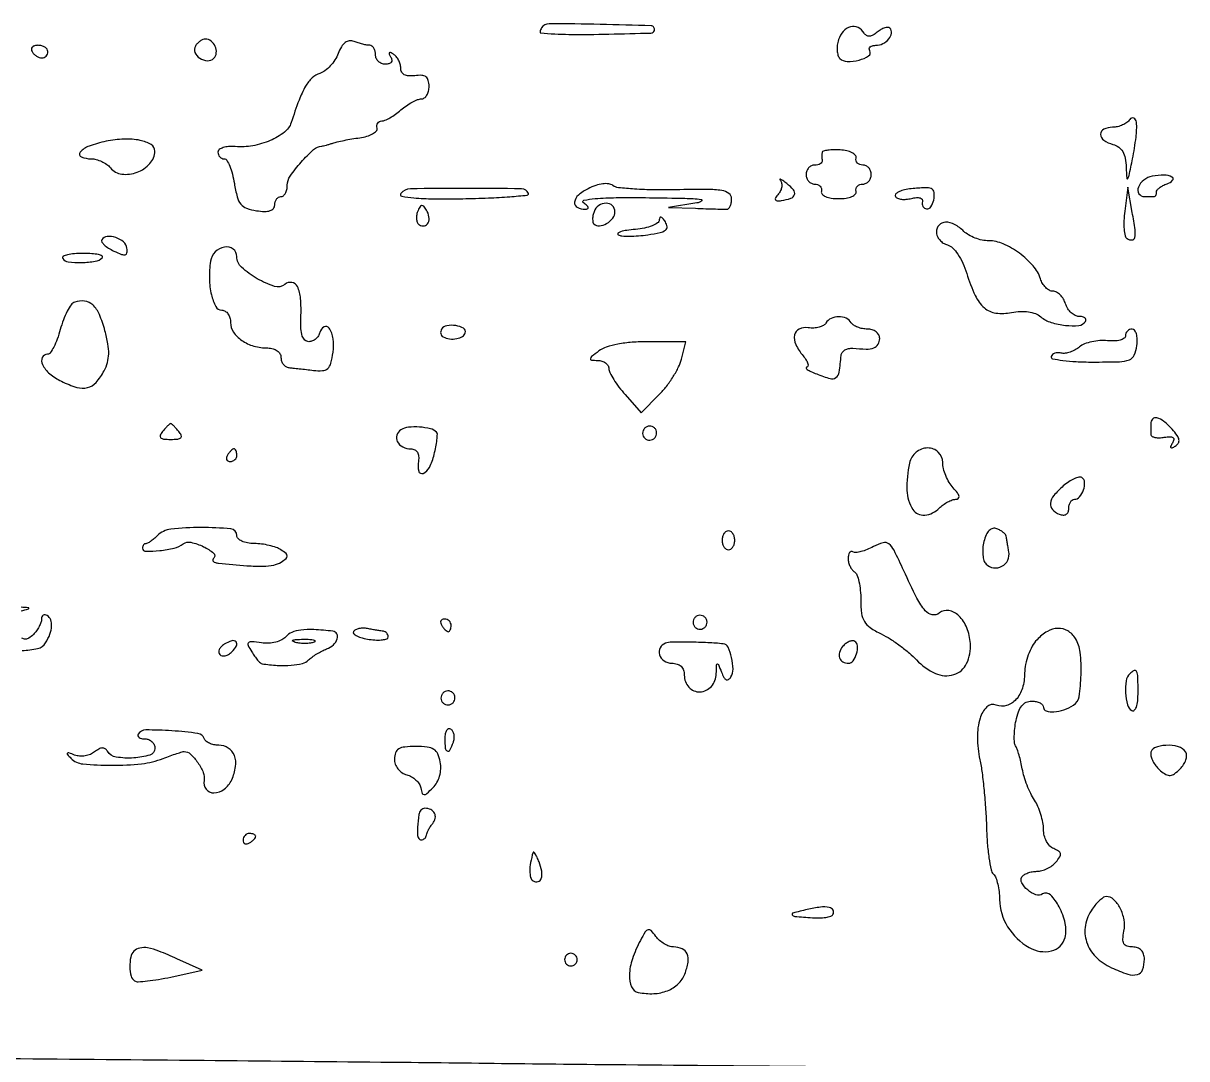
# Model space of a CAD drawing. Extents: x 0 to 5034, y 0 to 2560.
# Drawn here: x 2750.1 to 2934.7, y 1870.3 to 2034.5 of the extents above; entities that cross this region are included whole.
import ezdxf

# ---------------------------------------------------------------- set-up
doc = ezdxf.new("R2010")
doc.units = 0

msp = doc.modelspace()

# ---------------------------------------------------------------- linework, layer by layer
for points in [[(3315.229798, 2294.725646, 0.000021), (3228.5, 2295.347967, -0.000415)], [(2749.75, 1941.310674, 0.001923), (2750.926177, 1941.622879, 0.339035), (2751, 1941.719237, 0.392517), (2750.923939, 1941.801199, 0.002113), (2749.75, 1941.883999, -0.048592)], [(2749.928161, 1935.040646, 0.056642), (2752.388844, 1935.335732, 0.19748), (2753.662863, 1936.25, 0.048175), (2754.338064, 1937.60557, 0.077225), (2754.609067, 1938.866497, 0.102821), (2754.457841, 1939.885271, 0.167783), (2753.910933, 1940.555046, 0.101802), (2753.563705, 1940.682057, 0.178067), (2753.267587, 1940.620588, 0.167012), (2753.069114, 1940.37651, 0.088163), (2753, 1939.987588, -0.085241), (2752.909988, 1939.463443, -0.036961), (2752.624455, 1938.813666, -0.035195), (2752.210783, 1938.151323, -0.039209), (2751.721549, 1937.578692, -0.042722), (2751.008899, 1936.978427, -0.157868), (2750.454226, 1936.805956, -0.159462), (2749.907173, 1936.992083, -0.043835)], [(3008.131203, 1867.850738, 0.001608), (2944, 1868.496437, -0.000206), (2910.429813, 1868.740272, -0.000193), (2876.13125, 1869.016786, -0.000192), (2845.700608, 1869.285571, -0.000665), (2826, 1869.493352, 0.000469), (2806.850481, 1869.702813, 0.000156), (2778.80625, 1869.974477, 0.000156), (2747.741249, 1870.25603, 0.000177), (2718, 1870.50579, -0.00022), (2688.405137, 1870.756828, -0.000198), (2657.78125, 1871.042184, -0.000198), (2630.339506, 1871.319656, -0.000631), (2612, 1871.535525, 0.000485), (2593.914008, 1871.753706, 0.000163), (2567.540625, 1872.037671, 0.000162), (2538.371653, 1872.332731, 0.000186), (2510.5, 1872.595233, -0.00021), (2483.435139, 1872.851407, -0.000217), (2456.690625, 1873.127387, -0.000209), (2433.539205, 1873.386038, -0.000941)]]:
    msp.add_lwpolyline(points, format="xyb")
for points in [[(2832.345006, 2033.75, 0.030159), (2832.189372, 2033.460178, 0.059389), (2832.108758, 2033.211827, 0.10337), (2832.110587, 2033.04214, 0.32607), (2832.190983, 2032.971113, 0.020967), (2836.697218, 2032.739819, 0.007898), (2843.012978, 2032.780498, 0.001928), (2849.692278, 2032.954817, 0.318276), (2850.246259, 2033.372665, 0.496235), (2849.744456, 2034.086115, 0.003872), (2841.65002, 2034.319461, 0.004203), (2833.555753, 2034.422025, 0.261197)], [(2879.468051, 2031.899337, 0.045443), (2879.277171, 2031.031526, 0.048272), (2879.251735, 2030.161185, 0.053508), (2879.383098, 2029.414594, 0.126751), (2879.66791, 2028.93209, 0.196331), (2880.836011, 2028.441434, 0.063376), (2882.737051, 2028.664193, 0.080748), (2884.24496, 2029.309516, 0.410719), (2884.429736, 2030.11369, -0.155827), (2884.345936, 2030.449705, -0.191407), (2884.483498, 2030.739646, -0.128226), (2884.847015, 2030.935648, -0.059932), (2885.381966, 2031, 0.115509), (2886.518676, 2031.26615, 0.105231), (2887.464096, 2032.01468, 0.135489), (2887.877542, 2032.935347, 0.238933), (2887.624301, 2033.709032, 0.20046), (2887.29894, 2033.842668, 0.072843), (2886.795951, 2033.765937, 0.057717), (2886.20488, 2033.507549, 0.041348), (2885.613194, 2033.093942, -0.042758), (2884.932773, 2032.621153, -0.113862), (2884.370421, 2032.450245, -0.160084), (2883.908743, 2032.567725, -0.113122), (2883.530011, 2032.951442, 0.146603), (2882.564505, 2033.808715, 0.17382), (2881.355992, 2033.918698, 0.149484), (2880.216212, 2033.219555, 0.104497)], [(2751.5, 2030, 0.06081), (2751.806203, 2029.617485, 0.051032), (2752.2129, 2029.29375, 0.053229), (2752.653442, 2029.073302, 0.089642), (2753.059017, 2029, 0.105429), (2753.418051, 2029.076556, 0.099231), (2753.723586, 2029.29375, 0.096318), (2753.928382, 2029.618268, 0.092995), (2754, 2030, 0.153634), (2753.879982, 2030.381379, 0.097988), (2753.542039, 2030.70625, 0.080552), (2753.037096, 2030.925455, 0.062283), (2752.440983, 2031, 0.066118), (2751.889346, 2030.926733, 0.138808), (2751.521475, 2030.70625, 0.191142), (2751.392057, 2030.379648, 0.139169)], [(2777.430902, 2030.888197, 0.242435), (2777.352807, 2029.887512, 0.148231), (2778.125943, 2028.954807, 0.136073), (2779.341245, 2028.560325, 0.210212), (2780.354508, 2028.954508, 0.179592), (2780.740171, 2029.795421, 0.123902), (2780.559128, 2030.837974, 0.121276), (2779.900624, 2031.686693, 0.168972), (2779, 2032, 0.102698), (2778.612255, 2031.91951, 0.051819), (2778.175266, 2031.673408, 0.048363), (2777.759144, 2031.313489, 0.051914)], [(2800.071183, 2029.687224, -0.052545), (2799.561063, 2028.678777, -0.043597), (2798.822838, 2027.728459, -0.045426), (2797.981293, 2026.971665, -0.083771), (2797.16483, 2026.552315, 0.114942), (2795.942862, 2025.826111, 0.069871), (2794.899396, 2024.498671, 0.042138), (2793.865071, 2022.315527, 0.011706), (2792.619361, 2018.734992, -0.153408), (2791.539218, 2017.208623, -0.061372), (2789.302688, 2015.904449, -0.056531), (2786.519075, 2015.06654, -0.065045), (2783.75, 2014.929248, 0.037128), (2782.696637, 2014.935722, 0.058313), (2781.807813, 2014.769783, 0.079663), (2781.203581, 2014.470377, 0.242533), (2781, 2014.075366, 0.090732), (2781.075117, 2013.664823, 0.095599), (2781.290279, 2013.315889, 0.099634), (2781.61117, 2013.082408, 0.108016), (2781.988182, 2013, -0.262242), (2782.409464, 2012.762728, -0.038316), (2782.869419, 2011.853499, -0.035092), (2783.289567, 2010.592366, -0.023221), (2783.600477, 2009.097018, 0.024142), (2784.049933, 2006.955126, 0.107078), (2784.627624, 2005.813504, 0.136992), (2785.547041, 2005.161682, 0.049714), (2787.112294, 2004.770211, 0.029105), (2788.399125, 2004.657281, 0.083293), (2789.28575, 2004.77939, 0.144898), (2789.802764, 2005.126203, 0.174784), (2790, 2005.673193, -0.073754), (2790.075192, 2006.18017, -0.088071), (2790.29375, 2006.61025, -0.100599), (2790.618651, 2006.897758, -0.131727), (2791, 2007, 0.176473), (2791.381616, 2007.139019, 0.092664), (2791.70625, 2007.534526, 0.072811), (2791.926009, 2008.123481, 0.052991), (2792, 2008.819665, -0.154025), (2792.453882, 2010.258115, -0.028352), (2794.198924, 2012.469887, -0.027739), (2796.17546, 2014.467325, -0.169411), (2797.492777, 2015.02359, 0.041142), (2797.758434, 2015.062697, 0.009027), (2798.206446, 2015.175401, 0.009337), (2798.721261, 2015.325209, 0.008848), (2799.239502, 2015.496687, -0.027768), (2799.919191, 2015.6934, -0.007594), (2801.010979, 2015.92726, -0.007654), (2802.258994, 2016.155027, -0.007906), (2803.5, 2016.341823, 0.036308), (2804.630986, 2016.57836, 0.057349), (2805.545312, 2016.957761, 0.0784), (2806.124405, 2017.411278, 0.246872), (2806.25, 2017.872492, -0.085627), (2806.229596, 2018.302986, -0.114607), (2806.36383, 2018.668795, -0.127467), (2806.631534, 2018.911918, -0.12153), (2806.988569, 2019, 0.106547), (2807.499906, 2019.110214, 0.024711), (2808.287127, 2019.514062, 0.024412), (2809.165967, 2020.080132, 0.021768), (2810.020989, 2020.75, -0.026541), (2810.892899, 2021.419775, -0.027378), (2811.822123, 2021.985938, -0.028426), (2812.677319, 2022.384002, -0.094985), (2813.28242, 2022.5, 0.161172), (2813.746846, 2022.653697, 0.096485), (2814.142336, 2023.0875, 0.07797), (2814.409474, 2023.735112, 0.05897), (2814.5, 2024.5, 0.063764), (2814.379616, 2025.440141, 0.169775), (2814.007857, 2025.994108, 0.149998), (2813.33554, 2026.236194, 0.046536), (2812.25, 2026.187142, -0.046871), (2811.273031, 2026.14365, -0.10985), (2810.572032, 2026.336155, -0.151196), (2810.153467, 2026.756022, -0.121524), (2810, 2027.378125, 0.067781), (2809.914453, 2028.006283, 0.052381), (2809.660863, 2028.649811, 0.053437), (2809.287321, 2029.211566, 0.081085), (2808.845492, 2029.595492, 0.029004), (2808.386848, 2029.843426, 0.315645), (2808.190983, 2029.809017, 0.315645), (2808.156574, 2029.613152, 0.029004), (2808.404508, 2029.154508, -0.099174), (2808.57641, 2028.692032, -0.20018), (2808.486737, 2028.320715, -0.168066), (2808.138375, 2028.079475, -0.068269), (2807.559017, 2028, -0.095165), (2806.963945, 2028.114295, -0.09695), (2806.457961, 2028.440625, -0.098802), (2806.119235, 2028.927627, -0.103052), (2806, 2029.5, 0.05931), (2805.931713, 2030.073654, 0.078243), (2805.730275, 2030.559375, 0.096657), (2805.432018, 2030.884702, 0.16037), (2805.081787, 2031, -0.044007), (2804.622457, 2031.040506, -0.015383), (2803.972732, 2031.176736, -0.015139), (2803.26332, 2031.371331, -0.017105), (2802.595686, 2031.601655, 0.117829), (2801.845096, 2031.701184, 0.137372), (2801.177858, 2031.437939, 0.098963), (2800.589908, 2030.773895, 0.041046)], [(2925.667522, 2019.25, -0.092833), (2925.224924, 2018.771278, -0.052445), (2924.542559, 2018.367188, -0.049877), (2923.741705, 2018.092703, -0.057694), (2922.940983, 2018, 0.10744), (2921.556798, 2017.699092, 0.299625), (2921.052987, 2016.89631, 0.24095), (2921.56502, 2015.947021, 0.087088), (2923, 2015.289749, -0.089772), (2923.920601, 2014.862135, -0.108824), (2924.561146, 2014.160757, -0.085222), (2924.947507, 2013.112963, -0.037088), (2925.109566, 2011.633369, 0.007198), (2925.194243, 2009.918885, 0.699828), (2925.360673, 2009.869975, 0.107842), (2925.577328, 2010.354409, 0.00217), (2926.117355, 2013, 0.01699), (2926.680996, 2016.426425, 0.05027), (2926.74911, 2018.806927, 0.275734), (2926.304869, 2019.442613, 0.374258)], [(2763.25, 2015.77629, 0.033366), (2760.556007, 2015.018991, 0.131483), (2759.148073, 2014.051202, 0.506122), (2759.319493, 2013.318906, 0.101291), (2760.877555, 2013, -0.064889), (2761.683474, 2012.894967, -0.044392), (2762.552239, 2012.579889, -0.044461), (2763.349857, 2012.11735, -0.06602), (2763.942041, 2011.569836, 0.190522), (2765.751364, 2010.577777, 0.121664), (2768.164276, 2010.861699, 0.119364), (2770.200729, 2012.245579, 0.180653), (2770.984687, 2014.214816, 0.272805), (2770.40021, 2015.256709, 0.082112), (2768.632791, 2015.928151, 0.059878), (2766.097976, 2016.130322, 0.041851)], [(2876.881579, 2014.033022, 0.037527), (2876.844375, 2013.775721, 0.017147), (2876.83273, 2013.436263, 0.016869), (2876.844883, 2013.07617, 0.022287), (2876.881579, 2012.75, -0.183561), (2876.821772, 2012.464476, -0.112515), (2876.573547, 2012.220313, -0.083497), (2876.16815, 2012.055349, -0.055018), (2875.666667, 2012, 0.111732), (2875.158026, 2011.884901, 0.100101), (2874.725, 2011.559375, 0.094518), (2874.434507, 2011.072738, 0.087646), (2874.333333, 2010.5, 0.087646), (2874.434507, 2009.927262, 0.094518), (2874.725, 2009.440625, 0.100101), (2875.158026, 2009.115099, 0.111732), (2875.666667, 2009, -0.089405), (2876.156558, 2008.911697, -0.116143), (2876.534896, 2008.659517, -0.125808), (2876.741477, 2008.282562, -0.116385), (2876.75, 2007.840909, 0.245714), (2876.876733, 2007.382007, 0.105533), (2877.413399, 2007.007576, 0.066408), (2878.317648, 2006.760945, 0.033424), (2879.5, 2006.681818, 0.033424), (2880.682352, 2006.760945, 0.066408), (2881.586601, 2007.007576, 0.105533), (2882.123267, 2007.382007, 0.245714), (2882.25, 2007.840909, -0.116385), (2882.258523, 2008.282562, -0.125808), (2882.465104, 2008.659517, -0.116143), (2882.843442, 2008.911697, -0.089405), (2883.333333, 2009, 0.111732), (2883.841974, 2009.115099, 0.100101), (2884.275, 2009.440625, 0.094518), (2884.565493, 2009.927262, 0.087646), (2884.666667, 2010.5, 0.087646), (2884.565493, 2011.072738, 0.094518), (2884.275, 2011.559375, 0.100101), (2883.841974, 2011.884901, 0.111732), (2883.333333, 2012, -0.086569), (2882.843285, 2012.085487, -0.115225), (2882.465104, 2012.330487, -0.12733), (2882.258841, 2012.696475, -0.120216), (2882.25, 2013.125061, 0.241138), (2882.135137, 2013.566452, 0.092465), (2881.61875, 2013.966036, 0.06462), (2880.785243, 2014.265668, 0.039686), (2879.75, 2014.408082, 0.018374), (2878.687573, 2014.430007, 0.028484), (2877.773026, 2014.363067, 0.0276), (2877.076907, 2014.232649, 0.285333)], [(2839.730487, 2008.263386, 0.061882), (2838.184076, 2007.229946, 0.184303), (2837.590691, 2006.126919, 0.316099), (2838.014099, 2005.320105, 0.122621), (2839.309017, 2005.015313, 0.102799), (2839.672401, 2005.095709, 0.37991), (2839.760849, 2005.292684, 0.147021), (2839.554112, 2005.597454, 0.027275), (2839, 2006, -0.661615), (2839.072789, 2006.41918, -0.037658), (2840.846749, 2006.695621, -0.017777), (2844.201852, 2006.842527, -0.004862), (2849.5, 2006.834494, -0.00276), (2855.105654, 2006.740534, -0.022136), (2857.681006, 2006.568903, -0.690699), (2857.749353, 2006.30243, -0.115186), (2857, 2006), (2852.5, 2005.300387), (2856.75, 2005.150194, 0.000574), (2858.432449, 2005.092671, 0.000749), (2859.971875, 2005.044119, 0.000553), (2861.262396, 2005.006782, 0.006955), (2861.75, 2005, 0.206001), (2862.03669, 2005.123351, 0.082994), (2862.279687, 2005.484278, 0.063301), (2862.444929, 2006.017492, 0.043547), (2862.5, 2006.648606, 0.237934), (2862.074096, 2007.49294, 0.119312), (2860.944529, 2007.969091, 0.041117), (2858.640722, 2008.152031, 0.005275), (2853.679025, 2008.085065, -0.009663), (2850.214276, 2008.068708, -0.013291), (2847.102873, 2008.196923, -0.00995), (2844.541238, 2008.422068, -0.135698), (2843.679025, 2008.763764, 0.131166), (2843.007121, 2009.036988, 0.06294), (2842.069327, 2009.03667, 0.051237), (2840.95039, 2008.776522, 0.033685)], [(2870.241324, 2009.559042, -0.130326), (2870.445452, 2009.129553, -0.081842), (2870.457289, 2008.570427, -0.072342), (2870.28036, 2007.970055, -0.06552), (2869.935517, 2007.422302, 0.029235), (2869.48847, 2006.814637, 0.25771), (2869.465527, 2006.493735, 0.29372), (2869.719647, 2006.332155, 0.035194), (2870.415248, 2006.384682, 0.044565), (2871.911161, 2006.742523, 0.238853), (2872.481784, 2007.321647, 0.260992), (2872.326502, 2008.081781, 0.051256), (2871.274166, 2009.074532, 0.009171), (2870.630178, 2009.549526, 0.044665), (2870.238925, 2009.777664, 0.586285), (2870.168721, 2009.727341, 0.148885)], [(2929.25, 2010.231727, 0.126461), (2927.90377, 2009.638703, 0.134607), (2927.048265, 2008.481653, 0.236585), (2927.144945, 2007.473025, 0.258169), (2928, 2007), (2928.853125, 2007), (2929.5, 2007, 0.147047), (2929.684688, 2007.055516, 0.112209), (2929.831388, 2007.208843, 0.092501), (2929.916871, 2007.439194, 0.068754), (2929.926, 2007.710957, -0.197826), (2930.01925, 2008.027016, -0.056464), (2930.39004, 2008.394179, -0.047486), (2930.942179, 2008.750247, -0.03514), (2931.609624, 2009.038454, 0.120797), (2932.469316, 2009.598997, 0.500179), (2932.378027, 2010.115273, 0.120887), (2931.149978, 2010.399699, 0.037601)], [(2809.999125, 2007.5, 0.570684), (2810.156173, 2007.062304, 0.026433), (2812.08132, 2006.798318, 0.018966), (2815.195805, 2006.656533, 0.006054), (2819.834643, 2006.677606, 0.005762), (2823.907152, 2006.79238, 0.009921), (2827.293657, 2006.994253, 0.004169), (2830.085309, 2007.239767, 0.495833), (2830.250145, 2007.506151, 0.30653), (2829.181662, 2008.252025, 0.003715), (2820.305846, 2008.315268, 0.004416), (2811.52846, 2008.235071, 0.218416)], [(2890.733045, 2008.217648, 0.030751), (2889.708594, 2008.022064, 0.059364), (2888.931032, 2007.721621, 0.100605), (2888.506419, 2007.37271, 0.319223), (2888.484041, 2007.025822, 0.165705), (2888.828346, 2006.74235, 0.060596), (2889.449562, 2006.590771, 0.051724), (2890.224115, 2006.579207, 0.041862), (2891.043586, 2006.721649, -0.040646), (2891.820121, 2006.858572, -0.092386), (2892.411248, 2006.804652, -0.171824), (2892.733064, 2006.577066, -0.226845), (2892.79259, 2006.227769, 0.088889), (2892.752237, 2005.825732, 0.10836), (2892.861288, 2005.464456, 0.11672), (2893.102738, 2005.200778, 0.115965), (2893.437328, 2005.072506, 0.288016), (2894.119077, 2005.381599, 0.090877), (2894.577721, 2006.457313, 0.087811), (2894.633398, 2007.651324, 0.263119), (2894.160933, 2008.281736, 0.094776), (2893.750515, 2008.375274, 0.013448), (2892.881356, 2008.382402, 0.014912), (2891.840895, 2008.331884, 0.012207)], [(2924.879232, 2004.689295, 0.022705), (2924.754626, 2003.190489, 0.031237), (2924.788285, 2001.839527, 0.032078), (2924.95063, 2000.776142, 0.203124), (2925.260245, 2000.33916, 0.149463), (2926.0469, 2000.132549, 0.347103), (2926.481343, 2000.504509, 0.083249), (2926.516366, 2001.736158, 0.009438), (2926.08008, 2004.5), (2925.371036, 2008.5)], [(2812.682837, 2004.615871, 0.058511), (2812.521214, 2003.981629, 0.067768), (2812.522896, 2003.358823, 0.078711), (2812.680128, 2002.841624, 0.142196), (2812.974576, 2002.515713, 0.191013), (2813.771326, 2002.37394, 0.23802), (2814.353794, 2002.834197, 0.152732), (2814.482104, 2003.803525, 0.095806), (2814.07318, 2004.881592, 0.03936), (2813.644526, 2005.466726, 0.268353), (2813.319611, 2005.580022, 0.227867), (2813.0198, 2005.35823, 0.029854)], [(2840.67589, 2004.597766, 0.042219), (2840.50911, 2004.022153, 0.048251), (2840.451219, 2003.452084, 0.054566), (2840.501764, 2002.968997, 0.144015), (2840.666667, 2002.666667, 0.228002), (2841.524198, 2002.366162, 0.104344), (2842.677776, 2002.747442, 0.095783), (2843.654412, 2003.6008, 0.166945), (2844, 2004.606989, 0.20454), (2843.589618, 2005.568199, 0.194016), (2842.599389, 2005.964279, 0.156585), (2841.439177, 2005.588249, 0.146107)], [(2851.015313, 2003.310365, -0.245574), (2850.756922, 2002.831124, -0.053949), (2849.902936, 2002.379016, -0.044432), (2848.687534, 2002.015929, -0.029738), (2847.25, 2001.810365, 0.015522), (2845.875807, 2001.653557, 0.03923), (2844.895312, 2001.431125, 0.110028), (2844.471779, 2001.188247, 0.515182), (2844.5, 2000.955168, 0.106204), (2845.10811, 2000.775518, 0.018912), (2846.299903, 2000.730425, 0.019694), (2847.724359, 2000.786552, 0.016637), (2849.223075, 2000.955168, 0.015334), (2851.157113, 2001.299066, 0.107936), (2852.024355, 2001.688101, 0.267415), (2852.260647, 2002.229576, 0.114782), (2851.988387, 2003, 0.02747), (2851.592518, 2003.550797, 0.14703), (2851.290782, 2003.757546, 0.380814), (2851.095272, 2003.67048, 0.103176)], [(2895, 2001.40638, 0.10261), (2895.133529, 2000.762571, 0.075803), (2895.521265, 2000.144573, 0.072453), (2896.096398, 1999.645715, 0.078678), (2896.774519, 1999.348714, -0.135756), (2897.559815, 1998.893183, -0.045786), (2898.403324, 1997.858129, -0.040445), (2899.19061, 1996.455367, -0.032027), (2899.814071, 1994.831353, 0.03114), (2901.155125, 1991.319542, 0.106982), (2902.604677, 1989.373427, 0.148292), (2904.437989, 1988.548088, 0.081673), (2906.917162, 1988.633432, -0.038324), (2908.298663, 1988.801113, -0.047699), (2909.589965, 1988.735003, -0.053499), (2910.705722, 1988.44609, -0.083306), (2911.562567, 1987.948074, 0.096943), (2913.198684, 1987.055445, 0.050709), (2915.479531, 1986.58162, 0.050787), (2917.613248, 1986.577335, 0.233548), (2918.632122, 1987.213778, 0.181928), (2918.690479, 1987.511343, 0.187403), (2918.537131, 1987.769047, 0.113921), (2918.163402, 1987.943465, 0.052495), (2917.626405, 1988, -0.118841), (2917.008742, 1988.14891, -0.070524), (2916.386476, 1988.5875, -0.064127), (2915.854023, 1989.235345, -0.063217), (2915.5, 1990, 0.057963), (2915.155594, 1990.764788, 0.061697), (2914.650655, 1991.4125, 0.069205), (2914.069292, 1991.851899, 0.127946), (2913.5, 1992, -0.126573), (2912.931316, 1992.146304, -0.069434), (2912.351777, 1992.579837, -0.062071), (2911.849547, 1993.219121, -0.058715), (2911.508279, 1993.973915, 0.104301), (2910.346366, 1996.026107, 0.053765), (2908.157739, 1998.02588, 0.053781), (2905.594763, 1999.51196, 0.104881), (2903.293713, 2000, -0.052668), (2902.250805, 2000.110162, -0.038414), (2901.13226, 2000.440625, -0.039091), (2900.108699, 2000.925252, -0.066361), (2899.357143, 2001.5, 0.072366), (2897.889936, 2002.594496, 0.130209), (2896.440425, 2002.945343, 0.204343), (2895.419815, 2002.4839, 0.187927)], [(2762.589334, 2000.144545, 0.285878), (2762.590454, 1999.807976, 0.064674), (2762.970707, 1999.346686, 0.048372), (2763.622523, 1998.845428, 0.029498), (2764.475458, 1998.379563, 0.016224), (2765.712029, 1997.844329, 0.146347), (2766.293049, 1997.79458, 0.319258), (2766.562882, 1998.08567, 0.068906), (2766.556966, 1998.812823, 0.179832), (2766.007418, 1999.814976, 0.097688), (2764.77124, 2000.520451, 0.105648), (2763.436446, 2000.672355, 0.23415)], [(2756.367878, 1997.213778, 0.229119), (2757.232911, 1996.663266, 0.03355), (2759.369344, 1996.558019, 0.035564), (2761.53522, 1996.751182, 0.157624), (2762.659434, 1997.326101, 0.499401), (2762.623033, 1997.582662, 0.071669), (2762.040956, 1997.802042, 0.037314), (2760.991858, 1997.952816, 0.017039), (2759.60765, 1998, 0.019963), (2758.212044, 1997.944256, 0.039579), (2757.119122, 1997.769047, 0.062268), (2756.449747, 1997.515217, 0.433901)], [(2779.811914, 1996.75, 0.041272), (2779.640298, 1993.981348, 0.052), (2779.959001, 1991.434696, 0.064271), (2780.649761, 1989.581407, 0.278282), (2781.613499, 1989, -0.140404), (2782.142225, 1988.848544, -0.099908), (2782.592715, 1988.422835, -0.085108), (2782.896121, 1987.786161, -0.068835), (2783, 1987.035184, 0.149055), (2783.462529, 1985.518116, 0.095733), (2784.770076, 1984.203618, 0.081223), (2786.6993, 1983.306962, 0.068352), (2788.934259, 1983, -0.06794), (2789.739376, 1982.890094, -0.089414), (2790.40571, 1982.568467, -0.104922), (2790.843516, 1982.08285, -0.131905), (2791, 1981.5, 0.080557), (2791.094316, 1980.9184, 0.084561), (2791.367188, 1980.407131, 0.09109), (2791.772924, 1980.043926, 0.114876), (2792.25, 1979.88598, -0.00377), (2792.904628, 1979.821287, -0.001102), (2793.910211, 1979.712008, -0.001107), (2795.041572, 1979.584, -0.001187), (2796.146462, 1979.453851, 0.043439), (2797.603776, 1979.406029, 0.173774), (2798.414018, 1979.746811, 0.144085), (2798.910616, 1980.57086, 0.026918), (2799.268991, 1982.317871, 0.071427), (2799.28157, 1984.452632, 0.112659), (2798.637157, 1986.159006, 0.391684), (2797.832015, 1986.354926, 0.214941), (2797.176676, 1985.473668, -0.086505), (2796.946199, 1984.910667, -0.077086), (2796.531357, 1984.43289, -0.078731), (2796.000502, 1984.111221, -0.097215), (2795.433874, 1984, -0.188184), (2794.804337, 1984.245636, -0.127591), (2794.382265, 1984.899866, -0.068757), (2794.169679, 1986.056006, -0.020931), (2794.164876, 1987.840362, 0.028012), (2794.114089, 1990.855006, 0.095391), (2793.605679, 1992.742887, 0.245015), (2792.722919, 1993.395987, 0.215529), (2791.607999, 1993.089632, -0.25577), (2789.97661, 1992.772632, -0.05381), (2787.224131, 1993.98994, -0.053453), (2784.746058, 1995.799466, -0.211385), (2784, 1997.485302, 0.234865), (2783.405759, 1998.680587, 0.208406), (2782.04528, 1999.009384, 0.154565), (2780.55345, 1998.23177, 0.161171)], [(2758.267693, 1990.275257, 0.157184), (2757.72462, 1989.864429, 0.031832), (2757.087106, 1988.819225, 0.030712), (2756.473922, 1987.455852, 0.024558), (2755.979149, 1985.922564, -0.021433), (2755.504579, 1984.419835, -0.031594), (2754.950754, 1983.152253, -0.032473), (2754.396915, 1982.22833, -0.246271), (2753.961456, 1982, 0.288375), (2753.12309, 1981.472615, 0.234804), (2753.137674, 1980.391361, 0.099331), (2754.310006, 1978.919956, 0.062334), (2756.161943, 1977.718431, 0.039077), (2758.620593, 1976.756581, 0.134974), (2760.314889, 1976.711729, 0.154347), (2761.659833, 1977.532877, 0.056306), (2762.941609, 1979.390896, 0.056071), (2763.465681, 1980.705394, 0.061804), (2763.662055, 1982.060639, 0.049475), (2763.536722, 1983.65553, 0.021438), (2763.071347, 1985.735036, 0.033997), (2762.184364, 1988.316144, 0.104026), (2761.135345, 1989.829026, 0.158454), (2759.848195, 1990.439585, 0.116636)], [(2816.487659, 1985.980032, 0.086456), (2816.347192, 1985.629461, 0.102024), (2816.345313, 1985.272696, 0.11056), (2816.481778, 1984.965717, 0.11748), (2816.733688, 1984.754232, 0.085984), (2817.764165, 1984.443417, 0.076224), (2818.8851, 1984.477903, 0.087776), (2819.803236, 1984.82141, 0.194412), (2820.25, 1985.404671, 0.34024), (2819.96037, 1986.116771, 0.094491), (2818.74709, 1986.546191, 0.079865), (2817.313066, 1986.535234, 0.215807)], [(2877.470427, 1986.95215, -0.131471), (2877.067025, 1986.571963, -0.058178), (2876.381356, 1986.299599, -0.051917), (2875.542984, 1986.165899, -0.048045), (2874.672356, 1986.20215, 0.139997), (2873.221094, 1985.996812, 0.246725), (2872.489626, 1985.070243, 0.15849), (2872.689063, 1983.543404, 0.063553), (2873.841582, 1981.75, -0.030703), (2874.341898, 1981.073422, -0.068635), (2874.612795, 1980.495443, -0.143136), (2874.61927, 1980.112261, -0.318516), (2874.404988, 1979.936614, 0.511414), (2874.326714, 1979.810479, 0.149616), (2874.500215, 1979.599016, 0.038311), (2875.097808, 1979.264686, 0.013517), (2876, 1978.876357, 0.02413), (2878.140875, 1978.140237, 0.236837), (2879.05215, 1978.308112, 0.195247), (2879.566117, 1979.16969, 0.01615), (2879.88465, 1981.812858, -0.133165), (2880.063696, 1982.299712, -0.102116), (2880.480179, 1982.687773, -0.088905), (2881.072635, 1982.917032, -0.073443), (2881.75, 1982.947704, 0.021615), (2883.849953, 1982.825454, 0.091534), (2885.086746, 1983.034745, 0.17345), (2885.750311, 1983.586521, 0.134207), (2886, 1984.5, 0.128528), (2885.850484, 1985.07204, 0.100726), (2885.429836, 1985.559375, 0.089148), (2884.800591, 1985.887055, 0.075715), (2884.059017, 1986, -0.046881), (2883.270704, 1986.074077, -0.046318), (2882.50665, 1986.29375, -0.050262), (2881.876024, 1986.616444, -0.111412), (2881.5, 1987, 0.14973), (2880.681669, 1987.717689, 0.109078), (2879.489704, 1987.966049, 0.108077), (2878.294963, 1987.689844, 0.144674)], [(2925, 1984.924634, -0.254383), (2924.788208, 1984.535285, -0.078028), (2924.155474, 1984.253741, -0.056606), (2923.226439, 1984.113495, -0.035327), (2922.125018, 1984.150834, 0.043852), (2920.91043, 1984.17132, 0.037096), (2919.639007, 1983.985738, 0.038693), (2918.499289, 1983.637617, 0.079903), (2917.699207, 1983.165327, -0.048868), (2917.005724, 1982.695896, -0.043321), (2916.206272, 1982.34765, -0.045763), (2915.425229, 1982.162493, -0.092016), (2914.794635, 1982.189127, 0.061936), (2914.260581, 1982.243797, 0.078803), (2913.773799, 1982.15573, 0.095198), (2913.40839, 1981.943547, 0.152226), (2913.220447, 1981.638889, 0.42928), (2913.433776, 1981.298896, 0.016855), (2915.047569, 1981.028935, 0.020789), (2917.177074, 1980.835753, 0.011999), (2919.75, 1980.771671, 0.006433), (2924.044876, 1980.823048, 0.082466), (2925.61902, 1981.124789, 0.204177), (2926.403414, 1981.865504, 0.072853), (2926.816422, 1983.382782, 0.038484), (2926.859945, 1984.385313, 0.061462), (2926.726634, 1985.231192, 0.085931), (2926.450052, 1985.802993, 0.241759), (2926.066422, 1986, 0.099895), (2925.659448, 1985.917871, 0.098142), (2925.313262, 1985.684111, 0.097741), (2925.08138, 1985.335048, 0.098188)], [(2841.44113, 1982.531803, 0.007128), (2840.279323, 1981.626734, 0.194392), (2840.09312, 1981.294418, 0.423232), (2840.257574, 1981.088541, 0.019471), (2841.25, 1981.031803, -0.069233), (2841.921214, 1980.92595, -0.082439), (2842.49522, 1980.642155, -0.095298), (2842.885338, 1980.229311, -0.136286), (2843.031601, 1979.75, 0.111377), (2843.198264, 1979.08935, 0.021863), (2843.802783, 1978.015358, 0.022205), (2844.634268, 1976.802047, 0.018994), (2845.612526, 1975.600156), (2848.16185, 1972.700311), (2851.02084, 1975.600156, 0.030678), (2852.164439, 1976.912048, 0.024379), (2853.236372, 1978.455983, 0.024987), (2854.090787, 1979.990061, 0.054991), (2854.548324, 1981.25), (2855.216816, 1984), (2849.299538, 1984, 0.018877), (2846.715023, 1983.902391, 0.027308), (2844.449396, 1983.605959, 0.031258), (2842.623056, 1983.145066, 0.084668)], [(2929, 1971, 0.003778), (2929.003307, 1970.562339, 0.002713), (2929.01335, 1970.073437, 0.002739), (2929.027986, 1969.608119, 0.005901), (2929.045448, 1969.25, 0.259441), (2929.213413, 1968.986917, 0.074884), (2929.683805, 1968.817654, 0.054737), (2930.360738, 1968.758916, 0.034112), (2931.154759, 1968.831377, -0.029559), (2932.071266, 1968.923429, -0.163656), (2932.540325, 1968.786804, -0.302316), (2932.669266, 1968.459968, -0.085755), (2932.454802, 1967.926868, 0.022709), (2932.159754, 1967.397112, 0.314865), (2932.190224, 1967.191785, 0.329201), (2932.389729, 1967.156029, 0.02372), (2932.910634, 1967.444769, 0.112341), (2933.384456, 1967.910995, 0.191305), (2933.488832, 1968.448814, 0.110871), (2933.192978, 1969.13478, 0.02689), (2932.410155, 1970.099277, 0.036021), (2931.097101, 1971.355349, 0.10867), (2930.001703, 1971.918296, 0.264014), (2929.309515, 1971.735628, 0.201807)], [(2772.207482, 1969.75, 0.067294), (2771.832783, 1969.150135, 0.316493), (2771.90499, 1968.772811, 0.17039), (2772.384486, 1968.552244, 0.023404), (2773.5, 1968.5, 0.023404), (2774.615514, 1968.552244, 0.17039), (2775.09501, 1968.772811, 0.316493), (2775.167217, 1969.150135, 0.067294), (2774.792518, 1969.75, 0.011253), (2774.376532, 1970.228882, 0.016098), (2773.98491, 1970.632812, 0.011953), (2773.646504, 1970.944783, 0.182194), (2773.5, 1971, 0.182194), (2773.353496, 1970.944783, 0.011953), (2773.01509, 1970.632812, 0.016098), (2772.623468, 1970.228882, 0.011253)], [(2810.036655, 1970.022654, 0.178186), (2809.371311, 1969.173379, 0.201382), (2809.459346, 1968.147037, 0.157744), (2810.317491, 1967.306765, 0.116008), (2811.621875, 1967, -0.11484), (2812.219776, 1966.860839, -0.142498), (2812.639681, 1966.477083, -0.115879), (2812.842493, 1965.857884, -0.061206), (2812.812858, 1965.045448, 0.093398), (2812.856499, 1963.460955, 0.470387), (2813.539833, 1963.107243, 0.179578), (2814.545928, 1964.057898, 0.051246), (2815.307007, 1966.104975, 0.0149), (2815.585489, 1967.328732, 0.021358), (2815.753082, 1968.428355, 0.018036), (2815.817917, 1969.321457, 0.20839), (2815.692314, 1969.641019, 0.13859), (2814.704017, 1970.193796, 0.041817), (2812.986483, 1970.455065, 0.042278), (2811.219957, 1970.424801, 0.113468)], [(2848.552786, 1970.08541, 0.099038), (2848.401684, 1969.679226, 0.097945), (2848.417584, 1969.244476, 0.097945), (2848.597789, 1968.848514, 0.099038), (2848.91459, 1968.552786, 0.099038), (2849.320774, 1968.401684, 0.097945), (2849.755524, 1968.417584, 0.097945), (2850.151486, 1968.597789, 0.099038), (2850.447214, 1968.91459, 0.099038), (2850.598316, 1969.320774, 0.097945), (2850.582416, 1969.755524, 0.097945), (2850.402211, 1970.151486, 0.099038), (2850.08541, 1970.447214, 0.099038), (2849.679226, 1970.598316, 0.097945), (2849.244476, 1970.582416, 0.097945), (2848.848514, 1970.402211, 0.099038)], [(2782.5, 1966, 0.082592), (2782.343488, 1965.6179, 0.161196), (2782.3746, 1965.29375, 0.182303), (2782.586039, 1965.078288, 0.108972), (2782.940983, 1965, 0.093332), (2783.345238, 1965.076123, 0.09642), (2783.688914, 1965.29375, 0.099167), (2783.918938, 1965.618444, 0.105053), (2784, 1966, 0.042167), (2783.967655, 1966.382849, 0.061769), (2783.870461, 1966.70625, 0.081139), (2783.727648, 1966.92554, 0.210953), (2783.559017, 1967, 0.151918), (2783.34829, 1966.934461, 0.038439), (2783.066025, 1966.70625, 0.035638), (2782.768994, 1966.382774, 0.029505)], [(2890.735673, 1964.75, 0.057635), (2890.320668, 1960.41877, 0.141376), (2891.2589, 1957.391178, 0.280095), (2893.148586, 1956.494144, 0.172276), (2895.443444, 1957.586301, -0.038529), (2896.074913, 1958.127289, -0.034949), (2896.802129, 1958.584726, -0.036741), (2897.513191, 1958.900706, -0.086394), (2898.083559, 1959, 0.172498), (2898.475575, 1959.139391, 0.286939), (2898.584962, 1959.460144, 0.103703), (2898.325723, 1960.015311, 0.023012), (2897.654988, 1960.828741, -0.050127), (2897.021335, 1961.688038, -0.035746), (2896.486153, 1962.758096, -0.036274), (2896.119859, 1963.864222, -0.061896), (2896, 1964.828741, 0.203611), (2895.300622, 1966.474975, 0.198105), (2893.619466, 1967.139032, 0.17134), (2891.765588, 1966.453178, 0.168159)], [(2915.129077, 1961.111948, 0.040115), (2913.644173, 1959.599351, 0.13997), (2913.094512, 1958.361325, 0.225765), (2913.402793, 1957.379979, 0.114477), (2914.5, 1956.638374, 0.075244), (2915.114961, 1956.503306, 0.151899), (2915.592642, 1956.617923, 0.166113), (2915.893789, 1956.972145, 0.094119), (2916, 1957.531385, -0.058897), (2916.066391, 1958.09305, -0.07791), (2916.262322, 1958.568594, -0.096447), (2916.552385, 1958.887145, -0.161346), (2916.893011, 1959, 0.22322), (2917.712158, 1959.384877, 0.090068), (2918.33308, 1960.48802, 0.093074), (2918.514637, 1961.710781, 0.249761), (2918.085403, 1962.447218, 0.199375), (2917.62479, 1962.521545, 0.047695), (2916.875742, 1962.265881, 0.041708), (2916.004871, 1961.781485, 0.030879)], [(2771.357143, 1953.214286, -0.020501), (2770.825616, 1952.724646, -0.025493), (2770.291741, 1952.316741, -0.025188), (2769.820453, 1952.027086, -0.142781), (2769.535714, 1951.964286, 0.144978), (2769.335295, 1951.919177, 0.115658), (2769.170914, 1951.769196, 0.09562), (2769.068622, 1951.533987, 0.07036), (2769.04612, 1951.25, 0.394268), (2769.570611, 1950.753221, 0.028201), (2771.76013, 1950.861094, 0.033245), (2774.062464, 1951.261241, 0.099965), (2775.5, 1951.934175, -0.220297), (2776.716516, 1952.185108, -0.052519), (2778.718705, 1951.487675, -0.064743), (2780.291864, 1950.480574, -0.439828), (2780.327407, 1949.660741, 0.164052), (2780.197814, 1949.399298, 0.227286), (2780.276905, 1949.154076, 0.129451), (2780.586004, 1948.962709, 0.050296), (2781.083333, 1948.863772, 0.004881), (2785.607733, 1948.473233, 0.023851), (2788.175356, 1948.399651, 0.04344), (2789.84081, 1948.576634, 0.094933), (2791.026992, 1949.053156, 0.027393), (2791.812468, 1949.621139, 0.22991), (2791.992923, 1950.006455, 0.221956), (2791.804586, 1950.395543, 0.025571), (2791, 1950.984687, 0.061179), (2790.23159, 1951.364148, 0.026356), (2789.132812, 1951.684621, 0.025598), (2787.9129, 1951.906488, 0.030798), (2786.75, 1951.984687, -0.042934), (2785.69121, 1952.081713, -0.063594), (2784.803063, 1952.360557, -0.083859), (2784.204987, 1952.768459, -0.203988), (2784, 1953.25, 0.387816), (2783.027819, 1954.314893, 0.023451), (2778.324558, 1954.522292, 0.026645), (2773.520852, 1954.252515, 0.170633)], [(2861, 1952.5, 0.064853), (2861.074694, 1951.926543, 0.082425), (2861.29375, 1951.440625, 0.098894), (2861.618646, 1951.115568, 0.148195), (2862, 1951, 0.148195), (2862.381354, 1951.115568, 0.098894), (2862.70625, 1951.440625, 0.082425), (2862.925306, 1951.926543, 0.064853), (2863, 1952.5, 0.064853), (2862.925306, 1953.073457, 0.082425), (2862.70625, 1953.559375, 0.098894), (2862.381354, 1953.884432, 0.148195), (2862, 1954, 0.148195), (2861.618646, 1953.884432, 0.098894), (2861.29375, 1953.559375, 0.082425), (2861.074694, 1953.073457, 0.064853)], [(2902.536344, 1952.288782, 0.041359), (2902.361851, 1951.229326, 0.044008), (2902.369627, 1950.177754, 0.04836), (2902.543464, 1949.283491, 0.124832), (2902.877427, 1948.722573, 0.163877), (2904.069077, 1948.131382, 0.15962), (2905.39023, 1948.373024, 0.157774), (2906.322812, 1949.353521, 0.160113), (2906.497106, 1950.688144, -0.002183), (2906.359766, 1951.428968, -0.002314), (2906.231622, 1952.156652, -0.002205), (2906.126933, 1952.784298, -0.010609), (2906.076511, 1953.143011, 0.14988), (2905.950877, 1953.42741, 0.046121), (2905.608787, 1953.755885, 0.041495), (2905.136302, 1954.072226, 0.035172), (2904.591699, 1954.326438, 0.146242), (2903.949824, 1954.375303, 0.142613), (2903.379095, 1954.065171, 0.095619), (2902.902064, 1953.366494, 0.040647)], [(2884.996084, 1951.497904, -0.025683), (2883.994132, 1951.026153, -0.032837), (2883.026951, 1950.702375, -0.034609), (2882.212878, 1950.547334, -0.169748), (2881.762549, 1950.646753, 0.190877), (2881.474072, 1950.698162, 0.185085), (2881.223999, 1950.53897, 0.109565), (2881.054699, 1950.15948, 0.050384), (2881, 1949.618034, 0.059645), (2881.074178, 1948.99842, 0.050746), (2881.29375, 1948.377112, 0.053126), (2881.617096, 1947.846464, 0.091204), (2882, 1947.5, -0.168343), (2882.387554, 1947.02432, -0.032216), (2882.70625, 1945.93932, -0.031093), (2882.926715, 1944.565493, -0.024243), (2883, 1943.054924, 0.029339), (2883.126167, 1940.906647, 0.106193), (2883.566076, 1939.617779, 0.110891), (2884.485019, 1938.653612, 0.033487), (2886.25, 1937.639345, -0.027513), (2887.665822, 1936.848054, -0.01713), (2889.237082, 1935.775602, -0.017177), (2890.71852, 1934.607894, -0.029618), (2891.85496, 1933.525403, 0.099022), (2894.831772, 1931.387131, 0.182489), (2897.766461, 1931.197569, 0.211391), (2899.799558, 1932.956238, 0.128226), (2900.397561, 1936.135225, 0.078234), (2899.8296, 1938.613662, 0.103856), (2898.549275, 1940.532531, 0.149185), (2896.957658, 1941.359624, 0.222514), (2895.464724, 1940.970723, -0.222325), (2894.338061, 1940.676802, -0.173832), (2893.232045, 1941.319748, -0.058755), (2891.909018, 1943.327588, -0.008949), (2889.830254, 1947.660168, 0.008012), (2888.272834, 1950.921817, 0.110015), (2887.452349, 1951.935085, 0.241534), (2886.531901, 1952.118803, 0.053655)], [(2856.552786, 1940.08541, 0.099038), (2856.401684, 1939.679226, 0.097945), (2856.417584, 1939.244476, 0.097945), (2856.597789, 1938.848514, 0.099038), (2856.91459, 1938.552786, 0.099038), (2857.320774, 1938.401684, 0.097945), (2857.755524, 1938.417584, 0.097945), (2858.151486, 1938.597789, 0.099038), (2858.447214, 1938.91459, 0.099038), (2858.598316, 1939.320774, 0.097945), (2858.582416, 1939.755524, 0.097945), (2858.402211, 1940.151486, 0.099038), (2858.08541, 1940.447214, 0.099038), (2857.679226, 1940.598316, 0.097945), (2857.244476, 1940.582416, 0.097945), (2856.848514, 1940.402211, 0.099038)], [(2802.514175, 1938.022935, 0.34628), (2802.55262, 1937.684582, 0.082837), (2803.043704, 1937.32979, 0.051539), (2803.898526, 1937.010604, 0.027169), (2805.010204, 1936.785195, 0.025657), (2806.156274, 1936.676653, 0.043071), (2807.121747, 1936.71816, 0.055889), (2807.7984, 1936.884261, 0.314389), (2808, 1937.173193, 0.087587), (2807.943237, 1937.494745, 0.086079), (2807.779687, 1937.779601, 0.089445), (2807.536299, 1937.984376, 0.105229), (2807.25, 1938.076511, -0.012202), (2806.849139, 1938.127316, -0.003176), (2806.207416, 1938.228784, -0.003226), (2805.477451, 1938.353805, -0.003291), (2804.753971, 1938.487445, 0.045994), (2804.049437, 1938.556226, 0.05252), (2803.375794, 1938.488944, 0.059973), (2802.829147, 1938.305183, 0.14427)], [(2816.5, 1939, 0.029505), (2816.768994, 1938.617226, 0.035638), (2817.066025, 1938.29375, 0.038439), (2817.34829, 1938.065539, 0.151918), (2817.559017, 1938, 0.210953), (2817.727648, 1938.07446, 0.081139), (2817.870461, 1938.29375, 0.061769), (2817.967655, 1938.617151, 0.042167), (2818, 1939, 0.105053), (2817.918938, 1939.381556, 0.099167), (2817.688914, 1939.70625, 0.09642), (2817.345238, 1939.923877, 0.093332), (2816.940983, 1940, 0.108972), (2816.586039, 1939.921712, 0.182303), (2816.3746, 1939.70625, 0.161196), (2816.343488, 1939.3821, 0.082592)], [(2910.96175, 1936.728569, 0.060671), (2910.201021, 1935.682644, 0.038221), (2909.568866, 1934.308743, 0.03768), (2909.142246, 1932.822365, 0.05109), (2909, 1931.433883, -0.073375), (2908.649297, 1929.056953, -0.109322), (2907.625569, 1927.230008, -0.141388), (2906.142696, 1926.297536, -0.163134), (2904.480722, 1926.369024, 0.292865), (2903.002739, 1926.064205, 0.127541), (2901.91984, 1924.273528, 0.076226), (2901.499873, 1921.250311, 0.048091), (2901.892611, 1917.702033, -0.019168), (2902.242751, 1915.63768, -0.007945), (2902.564203, 1912.824972, -0.007847), (2902.813743, 1909.796325, -0.010033), (2902.943721, 1907, 0.013064), (2903.078203, 1904.441212, 0.017447), (2903.341684, 1902.130312, 0.014742), (2903.679496, 1900.251505, 0.14449), (2904.057623, 1899.55, -0.105272), (2904.423223, 1898.981615, -0.030754), (2904.73246, 1897.983125, -0.02942), (2904.950095, 1896.787282, -0.027717), (2905.031601, 1895.55, 0.13828), (2906.304814, 1891.207078, 0.121444), (2909.709289, 1887.911838, 0.190476), (2913.238457, 1887.375031, 0.281986), (2915.411752, 1889.504415, 0.117787), (2915.437323, 1891.745043, 0.063523), (2914.485556, 1894.352773, 0.075641), (2913.105221, 1896.254607, 0.349677), (2911.846811, 1896.405324, -0.22857), (2910.798428, 1896.295733, -0.08656), (2909.485427, 1897.043942, -0.091517), (2908.551649, 1898.157909, -0.273714), (2908.570027, 1899.113307, -0.115958), (2908.909658, 1899.453575, -0.04928), (2909.491253, 1899.739534, -0.045195), (2910.20028, 1899.934359, -0.044487), (2910.936572, 1900, 0.068932), (2911.72333, 1900.108984, 0.044575), (2912.583716, 1900.437149, 0.04416), (2913.383667, 1900.918553, 0.062098), (2913.990179, 1901.488167, 0.034203), (2914.567245, 1902.289103, 0.1854), (2914.666233, 1902.805677, 0.213606), (2914.390098, 1903.210867, 0.046359), (2913.612624, 1903.595156, -0.114168), (2912.995664, 1904.011612, -0.065824), (2912.473708, 1904.745481, -0.060411), (2912.120196, 1905.667582, -0.061432), (2912, 1906.642172, 0.047559), (2911.896033, 1907.732724, 0.027759), (2911.576453, 1909.007687, 0.027559), (2911.110488, 1910.26002, 0.041467), (2910.558139, 1911.285183, -0.032427), (2909.970123, 1912.330882, -0.018852), (2909.396203, 1913.652364, -0.018795), (2908.918983, 1915.025703, -0.029973), (2908.627351, 1916.233504, 0.012769), (2908.398695, 1917.347022, 0.013293), (2908.11615, 1918.432467, 0.013074), (2907.822906, 1919.356232, 0.055067), (2907.573671, 1919.880798, -0.117631), (2907.39316, 1920.426626, -0.024778), (2907.357098, 1921.437582, -0.02468), (2907.433393, 1922.642438, -0.021205), (2907.629459, 1923.897294, -0.036464), (2908.018158, 1925.300176, -0.083739), (2908.551791, 1926.253567, -0.113528), (2909.250075, 1926.803773, -0.110764), (2910.125, 1927, -0.051027), (2910.842443, 1926.92659, -0.070973), (2911.449219, 1926.708093, -0.091051), (2911.857173, 1926.385586, -0.182032), (2912, 1926.006275, 0.332824), (2912.429612, 1925.432362, 0.08907), (2913.636215, 1925.301591, 0.063902), (2915.2322, 1925.620701, 0.058305), (2916.75, 1926.337947, 0.219476), (2917.640674, 1927.69514, 0.02975), (2917.951546, 1931.171742, 0.03332), (2917.819233, 1934.754167, 0.115682), (2917.064655, 1936.929626, 0.116854), (2915.839338, 1938.127153, 0.144546), (2914.301226, 1938.526739, 0.123754), (2912.608316, 1938.04142, 0.073966)], [(2782, 1936, 0.059262), (2781.502751, 1935.604464, 0.093351), (2781.198233, 1935.153851, 0.126366), (2781.13009, 1934.72263, 0.174419), (2781.295627, 1934.37104, 0.155678), (2781.66676, 1934.179462, 0.097607), (2782.15934, 1934.192743, 0.07985), (2782.69893, 1934.408834, 0.061357), (2783.2, 1934.8, 0.064859), (2783.948567, 1935.772805, 0.340214), (2783.866939, 1936.39943, 0.28553), (2783.185149, 1936.558448, 0.056674)], [(2791.751271, 1937.2003, -0.104136), (2791.116649, 1936.696952, -0.053576), (2790.161579, 1936.341843, -0.049312), (2789.044397, 1936.172562, -0.049432), (2787.916628, 1936.225544, 0.012966), (2786.353819, 1936.413667, 0.210137), (2785.862616, 1936.250681, 0.333379), (2785.782338, 1935.83901, 0.026819), (2786.350293, 1934.8107, 0.016879), (2786.820573, 1934.111357, 0.02213), (2787.298573, 1933.508028, 0.020425), (2787.72943, 1933.050246, 0.15541), (2787.990547, 1932.918758, 0.025327), (2790.418704, 1932.656739, 0.03439), (2792.622623, 1932.682975, 0.038499), (2794.393755, 1932.964472, 0.136795), (2795.389445, 1933.516828, -0.037337), (2795.940134, 1933.984202, -0.01953), (2796.687837, 1934.484885, -0.019315), (2797.49879, 1934.941025, -0.027949), (2798.25, 1935.274569, 0.093664), (2799.313509, 1935.924802, 0.123873), (2799.941621, 1936.865423, 0.213928), (2799.878422, 1937.661405, 0.245289), (2799.25, 1938.081242, 0.013729), (2796.195159, 1938.327523, 0.042509), (2794.128918, 1938.26143, 0.066743), (2792.706372, 1937.897844, 0.124272)], [(2796.269032, 1936.344063, -0.06278), (2795.671085, 1936.185595, -0.030339), (2794.880008, 1936.127736, -0.029507), (2794.036634, 1936.167106, -0.037336), (2793.269032, 1936.307009, -0.087174), (2792.883358, 1936.48334, -0.597527), (2792.900903, 1936.643467, -0.080377), (2793.431793, 1936.764444, -0.012823), (2794.5, 1936.805051, -0.014395), (2795.580113, 1936.787295, -0.052471), (2796.257153, 1936.684921, -0.333666), (2796.386009, 1936.52287, -0.31318)], [(2851.994041, 1936.166667, 0.193315), (2851.147557, 1935.445734, 0.200368), (2851.051263, 1934.353187, 0.168378), (2851.78214, 1933.374031, 0.150101), (2853, 1933, -0.071879), (2853.85549, 1932.876378, -0.118272), (2854.485871, 1932.513374, -0.122815), (2854.867851, 1931.915417, -0.081193), (2855, 1931.106989, 0.185306), (2855.734331, 1929.193631, 0.224275), (2857.490312, 1928.458167, 0.20664), (2859.290126, 1929.332368, 0.171314), (2860.070285, 1931.333333, -0.003325), (2860.125268, 1932.739649, -0.32324), (2860.24309, 1932.88806, -0.381232), (2860.399084, 1932.811948, -0.003793), (2860.897783, 1931.566376, 0.03107), (2861.284088, 1930.73585, 0.154441), (2861.650155, 1930.383119, 0.281582), (2862.015291, 1930.415541, 0.095213), (2862.392045, 1930.825325, 0.144103), (2862.73042, 1932.060739, 0.051959), (2862.505189, 1933.886854, 0.052065), (2861.941449, 1935.529588, 0.263509), (2861.182612, 1936.072334, 0.015135), (2858.742661, 1936.256418, 0.008692), (2855.793755, 1936.337978, 0.005612), (2852.98913, 1936.335293, 0.078)], [(2880.121983, 1935.64698, 0.095583), (2879.611658, 1934.717562, 0.164461), (2879.624291, 1933.843604, 0.18615), (2880.150787, 1933.229256, 0.124174), (2881.059678, 1933, 0.243814), (2881.798952, 1933.383275, 0.082678), (2882.341344, 1934.508346, 0.08299), (2882.488758, 1935.745051, 0.247437), (2882.069633, 1936.456965, 0.157814), (2881.664621, 1936.556304, 0.080573), (2881.149765, 1936.43395, 0.06707), (2880.607076, 1936.117393, 0.054071)], [(2925.666667, 1931.333333, 0.162655), (2925.10773, 1930.213403, 0.049417), (2925.027639, 1928.292601, 0.049142), (2925.320561, 1926.421458, 0.193287), (2926, 1925.5, 0.336396), (2926.397523, 1925.538053, 0.125298), (2926.723169, 1926.038303, 0.059005), (2926.93521, 1927.033693, 0.023007), (2927, 1928.440983, 0.007379), (2926.964537, 1930.843883, 0.10095), (2926.765758, 1931.69005, 0.421804), (2926.363582, 1931.832551, 0.082084)], [(2816.552786, 1928.08541, 0.099038), (2816.401684, 1927.679226, 0.097945), (2816.417584, 1927.244476, 0.097945), (2816.597789, 1926.848514, 0.099038), (2816.91459, 1926.552786, 0.099038), (2817.320774, 1926.401684, 0.097945), (2817.755524, 1926.417584, 0.097945), (2818.151486, 1926.597789, 0.099038), (2818.447214, 1926.91459, 0.099038), (2818.598316, 1927.320774, 0.097945), (2818.582416, 1927.755524, 0.097945), (2818.402211, 1928.151486, 0.099038), (2818.08541, 1928.447214, 0.099038), (2817.679226, 1928.598316, 0.097945), (2817.244476, 1928.582416, 0.097945), (2816.848514, 1928.402211, 0.099038)], [(2768.346369, 1921.751419, 0.204622), (2768.303458, 1921.46731, 0.180792), (2768.476345, 1921.220729, 0.103336), (2768.876168, 1921.053735, 0.047462), (2769.440983, 1921, -0.095165), (2770.036055, 1920.885705, -0.09695), (2770.542039, 1920.559375, -0.098802), (2770.880765, 1920.072373, -0.103052), (2771, 1919.5, -0.330402), (2770.213995, 1918.440381, -0.058686), (2767.62841, 1917.977575, -0.055544), (2764.859096, 1918.11919, -0.217107), (2763.469989, 1919.048558, 0.10874), (2763.093394, 1919.436776, 0.161016), (2762.639469, 1919.559804, 0.116515), (2762.089488, 1919.397716, 0.043562), (2761.423707, 1918.936683, -0.079103), (2760.758259, 1918.542439, -0.055906), (2759.918399, 1918.314268, -0.05547), (2759.040716, 1918.276722, -0.074062), (2758.262735, 1918.44737, 0.009486), (2757.358311, 1918.772203, 0.266977), (2757.122435, 1918.725384, 0.416463), (2757.110342, 1918.536199, 0.01402), (2757.675, 1917.934246, 0.175482), (2759.583381, 1917.031406, 0.023044), (2764.135572, 1916.810979, 0.027571), (2768.893018, 1917.062518, 0.066196), (2772.3151, 1917.900507, -0.005636), (2773.430254, 1918.321629, -0.007533), (2774.451998, 1918.677024, -0.005476), (2775.31215, 1918.951345, -0.074581), (2775.636528, 1919, -0.192178), (2776.656375, 1918.592983, -0.052667), (2777.80104, 1917.250704, -0.052742), (2778.664287, 1915.653427, -0.143069), (2778.79899, 1914.386029, 0.212461), (2779.135439, 1913.013384, 0.239787), (2780.353158, 1912.438555, 0.157154), (2782.000853, 1913.024008, 0.123144), (2783.189343, 1914.516219, 0.071651), (2783.800757, 1916.60724, 0.12644), (2783.604256, 1918.384231, 0.163032), (2782.645968, 1919.557461, 0.141605), (2781.114718, 1920, -0.050491), (2780.343557, 1920.078072, -0.056925), (2779.635882, 1920.309073, -0.065136), (2779.092545, 1920.649213, -0.140827), (2778.815945, 1921.052165, 0.286897), (2777.826261, 1921.869421, 0.016198), (2773.69306, 1922.280295, 0.01665), (2769.543719, 1922.418909, 0.259959)], [(2817, 1921.059017, 0.020503), (2817.063011, 1919.523001, 0.275668), (2817.377209, 1919.082867, 0.395517), (2817.794126, 1919.230543, 0.027681), (2818.349337, 1920.467975, 0.066719), (2818.493102, 1921.073335, 0.072258), (2818.466258, 1921.678351, 0.081026), (2818.279146, 1922.190464, 0.126981), (2817.956326, 1922.526992, 0.214542), (2817.594852, 1922.57458, 0.177225), (2817.280921, 1922.339579, 0.099152), (2817.068264, 1921.806756, 0.045552)], [(2929, 1918.622445, 0.08877), (2929.11104, 1918.001938, 0.043236), (2929.455368, 1917.271625, 0.041066), (2929.957048, 1916.552415, 0.046762), (2930.550188, 1915.958347, 0.046518), (2931.423697, 1915.361063, 0.150328), (2932.103806, 1915.217266, 0.137912), (2932.783287, 1915.476253, 0.036804), (2933.668513, 1916.239941, 0.053363), (2934.217971, 1916.921116, 0.062447), (2934.57704, 1917.669376, 0.072864), (2934.702267, 1918.368613, 0.147383), (2934.559307, 1918.904039, 0.191182), (2933.39847, 1919.767282, 0.078215), (2931.410106, 1919.97784, 0.087945), (2929.625412, 1919.5674, 0.30095)], [(2809, 1917.80638, 0.087049), (2809.143235, 1916.989885, 0.078589), (2809.557913, 1916.2383, 0.078328), (2810.185812, 1915.649318, 0.085536), (2810.94644, 1915.303755, -0.065386), (2811.713359, 1914.991765, -0.057663), (2812.410283, 1914.48133, -0.060722), (2812.93642, 1913.859401, -0.097954), (2813.19644, 1913.218782, 0.034073), (2813.42262, 1912.36307, 0.32813), (2813.713197, 1912.159916, 0.180269), (2814.143322, 1912.332052, 0.012005), (2815.12212, 1913.264956, 0.069957), (2815.74631, 1914.093398, 0.057719), (2816.167908, 1915.116976, 0.05636), (2816.351621, 1916.235442, 0.059842), (2816.274659, 1917.343548, 0.05807), (2815.875534, 1918.611795, 0.147191), (2815.24989, 1919.335011, 0.11395), (2814.216254, 1919.698794, 0.027879), (2812.402539, 1919.8, 0.023831), (2810.643718, 1919.716122, 0.109104), (2809.676679, 1919.40352, 0.175112), (2809.174315, 1918.79988, 0.087063)], [(2812.875, 1909, 0.009289), (2812.66147, 1906.988865, 0.0452), (2812.665064, 1905.843821, 0.106208), (2812.859184, 1905.227433, 0.269793), (2813.25, 1905, 0.096288), (2813.542819, 1905.056918, 0.087178), (2813.804667, 1905.220313, 0.08695), (2813.99567, 1905.463626, 0.095078), (2814.085037, 1905.75, -0.070606), (2814.179178, 1906.112809, -0.024721), (2814.411316, 1906.600465, -0.023973), (2814.72322, 1907.11885, -0.025788), (2815.076361, 1907.592009, 0.122235), (2815.473108, 1908.414467, 0.17236), (2815.364378, 1909.213976, 0.164735), (2814.766971, 1909.790636, 0.110747), (2813.833333, 1910, 0.114568), (2813.505701, 1909.923929, 0.087822), (2813.208073, 1909.70625, 0.081475), (2812.98554, 1909.382043, 0.078809)], [(2785, 1904.940983, 0.108972), (2785.078288, 1904.586039, 0.182303), (2785.29375, 1904.3746, 0.161196), (2785.6179, 1904.343488, 0.082592), (2786, 1904.5, 0.029505), (2786.382774, 1904.768994, 0.035638), (2786.70625, 1905.066025, 0.038439), (2786.934461, 1905.34829, 0.151918), (2787, 1905.559017, 0.210953), (2786.92554, 1905.727648, 0.081139), (2786.70625, 1905.870461, 0.061769), (2786.382849, 1905.967655, 0.042167), (2786, 1906, 0.105053), (2785.618444, 1905.918938, 0.099167), (2785.29375, 1905.688914, 0.09642), (2785.076123, 1905.345238, 0.093332)], [(2830.993774, 1903, 0.025368), (2830.604648, 1901.373613, 0.047516), (2830.48432, 1900.027565, 0.063656), (2830.617823, 1899.029302, 0.191577), (2831.019968, 1898.487659, 0.204716), (2831.794598, 1898.370805, 0.260322), (2832.308167, 1898.862331, 0.120045), (2832.375925, 1900.008647, 0.050687), (2831.945153, 1901.5, 0.014061), (2831.625703, 1902.233788, 0.031637), (2831.333795, 1902.765625, 0.062942), (2831.11314, 1903.032464, 0.55915)], [(2919.726892, 1894.020472, 0.108163), (2918.651295, 1891.444358, 0.124349), (2918.830358, 1888.791414, 0.117826), (2920.272068, 1886.436715, 0.090565), (2922.757745, 1884.713461, 0.02639), (2925.376968, 1883.689135, 0.143798), (2926.882401, 1883.637347, 0.249626), (2927.71387, 1884.397322, 0.085467), (2928, 1886.059017, 0.076414), (2927.874716, 1886.874003, 0.115355), (2927.51026, 1887.489301, 0.118569), (2926.919391, 1887.868286, 0.083763), (2926.138672, 1888, -0.072818), (2925.251515, 1888.129891, -0.19645), (2924.765087, 1888.522217, -0.141471), (2924.600342, 1889.248563, -0.032723), (2924.756348, 1890.505746, 0.090641), (2924.771066, 1892.323753, 0.075596), (2924.155988, 1894.157688, 0.085472), (2923.125293, 1895.527573, 0.191085), (2921.934259, 1896, 0.150944), (2921.528946, 1895.874788, 0.032958), (2920.947244, 1895.418514, 0.031503), (2920.317946, 1894.77827, 0.025701)], [(2874.5, 1893.939923, 0.005856), (2872.235131, 1893.380905, 0.507647), (2872.123723, 1893.100023, 0.234735), (2872.524161, 1892.85573, 0.003546), (2875.323105, 1892.632537, 0.024576), (2876.436535, 1892.606546, 0.032443), (2877.447115, 1892.698424, 0.033964), (2878.243525, 1892.879389, 0.183491), (2878.589417, 1893.14468, 0.269779), (2878.607696, 1893.832682, 0.223168), (2878.006604, 1894.272059, 0.080166), (2876.586416, 1894.31763, 0.025596)], [(2848.022671, 1889.04236, 0.041473), (2846.761308, 1886.12825, 0.071837), (2846.284171, 1883.53811, 0.110227), (2846.624107, 1881.678734, 0.246522), (2847.702941, 1880.793764, 0.062402), (2850.15562, 1880.599717, 0.083001), (2852.338723, 1881.068027, 0.095), (2854.032575, 1882.145071, 0.113402), (2855.081641, 1883.714732, 0.049135), (2855.59107, 1885.590931, 0.141103), (2855.439792, 1886.919011, 0.192844), (2854.661967, 1887.713523, 0.104124), (2853.301226, 1888, -0.087134), (2852.606353, 1888.122021, -0.047874), (2851.823924, 1888.493565, -0.045798), (2851.078896, 1889.037391, -0.054392), (2850.491878, 1889.680221, 0.030081), (2849.736609, 1890.592506, 0.274589), (2849.261382, 1890.730791, 0.193588), (2848.797737, 1890.389002, 0.015428)], [(2767.666667, 1887.333333, 0.147536), (2767.155056, 1886.379771, 0.056126), (2767.022038, 1884.860781, 0.056413), (2767.225057, 1883.393545, 0.194141), (2767.78318, 1882.634002, 0.15265), (2768.326831, 1882.494831, 0.012713), (2769.795304, 1882.609272, 0.016032), (2771.573624, 1882.85129, 0.011675), (2773.53318, 1883.22952), (2778.5, 1884.30907), (2774.5, 1886.128311, 0.012146), (2771.636984, 1887.347414, 0.050973), (2769.840191, 1887.857111, 0.095061), (2768.602586, 1887.838541, 0.14624)], [(2836, 1886, 0.099038), (2836.076342, 1885.618362, 0.097945), (2836.29375, 1885.29375, 0.097945), (2836.618362, 1885.076342, 0.099038), (2837, 1885, 0.099038), (2837.381638, 1885.076342, 0.097945), (2837.70625, 1885.29375, 0.097945), (2837.923658, 1885.618362, 0.099038), (2838, 1886, 0.099038), (2837.923658, 1886.381638, 0.097945), (2837.70625, 1886.70625, 0.097945), (2837.381638, 1886.923658, 0.099038), (2837, 1887, 0.099038), (2836.618362, 1886.923658, 0.097945), (2836.29375, 1886.70625, 0.097945), (2836.076342, 1886.381638, 0.099038)]]:
    msp.add_lwpolyline(points, format="xyb", close=True)

doc.saveas('drawing.dxf')
